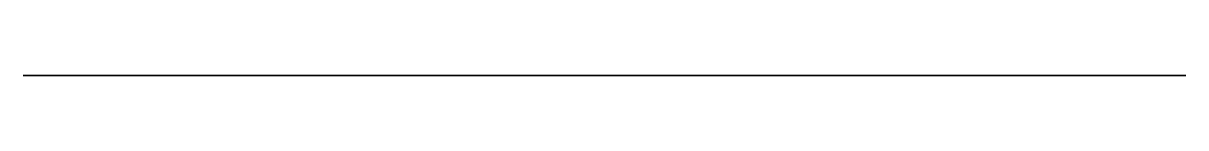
# Model space of a CAD drawing. Header units: millimetres. Extents: x 122.2 to 139.1, y 0 to 0.
import ezdxf

# ---------------------------------------------------------------- set-up
doc = ezdxf.new("R2010")
doc.units = ezdxf.units.MM
doc.layers.get('0').update_dxf_attribs({"color": 173, "true_color": 0x5858e1})

msp = doc.modelspace()

# ---------------------------------------------------------------- linework, layer by layer
at = {"color": 214, "true_color": 0xb11c95}
msp.add_polyline3d([(136.402, 0, -138.359), (136.638, 0, -138.446), (136.752, 0, -138.494), (136.863, 0, -138.547), (136.97, 0, -138.603), (137.071, 0, -138.663), (137.167, 0, -138.728), (137.212, 0, -138.763), (137.256, 0, -138.799), (137.298, 0, -138.836), (137.337, 0, -138.874), (137.375, 0, -138.914), (137.41, 0, -138.955), (137.444, 0, -138.998), (137.475, 0, -139.043), (137.503, 0, -139.089), (137.529, 0, -139.136), (137.552, 0, -139.186), (137.572, 0, -139.237), (137.59, 0, -139.29), (137.604, 0, -139.344), (137.616, 0, -139.401), (137.624, 0, -139.459), (137.629, 0, -139.519), (137.631, 0, -139.582), (137.631, 0, -147.935), (139.085, 0, -149.383), (139.085, 0, -212.565), (122.193, 0, -212.565), (122.193, 0, -109.646), (129.156, 0, -109.646), (129.156, 0, -111.801), (129.44, 0, -111.922), (129.717, 0, -112.055), (129.986, 0, -112.202), (130.247, 0, -112.361), (130.499, 0, -112.532), (130.742, 0, -112.714), (130.976, 0, -112.908), (131.2, 0, -113.113), (131.415, 0, -113.328), (131.618, 0, -113.553), (131.811, 0, -113.788), (131.993, 0, -114.033), (132.163, 0, -114.287), (132.32, 0, -114.549), (132.466, 0, -114.82), (132.598, 0, -115.099), (132.717, 0, -115.383), (132.822, 0, -115.672), (132.912, 0, -115.965), (132.987, 0, -116.261), (133.048, 0, -116.56), (133.094, 0, -116.86), (133.126, 0, -117.162), (133.143, 0, -117.466), (133.145, 0, -117.769), (133.133, 0, -118.073), (133.107, 0, -118.376), (133.065, 0, -118.678), (133.009, 0, -118.978), (132.939, 0, -119.276), (132.853, 0, -119.571), (132.753, 0, -119.863), (132.639, 0, -120.15), (132.511, 0, -120.429), (132.371, 0, -120.701), (132.218, 0, -120.966), (132.052, 0, -121.221), (131.875, 0, -121.469), (131.687, 0, -121.707), (131.487, 0, -121.936), (131.276, 0, -122.154), (131.055, 0, -122.363), (130.824, 0, -122.561), (130.584, 0, -122.748), (130.334, 0, -122.923), (130.075, 0, -123.087), (129.807, 0, -123.238), (129.531, 0, -123.376), (129.531, 0, -126.414), (129.553, 0, -128.31), (129.601, 0, -129.252), (129.689, 0, -130.181), (129.757, 0, -130.641), (129.847, 0, -131.097), (129.957, 0, -131.547), (130.088, 0, -131.99), (130.239, 0, -132.425), (130.409, 0, -132.853), (130.599, 0, -133.272), (130.809, 0, -133.681), (131.037, 0, -134.08), (131.283, 0, -134.468), (131.547, 0, -134.844), (131.829, 0, -135.208), (132.129, 0, -135.559), (132.445, 0, -135.895), (132.778, 0, -136.217), (133.127, 0, -136.524), (133.495, 0, -136.817), (133.878, 0, -137.093), (134.273, 0, -137.351), (134.68, 0, -137.591), (135.098, 0, -137.812), (135.525, 0, -138.014), (135.96, 0, -138.196)], close=True, dxfattribs=at)

doc.saveas('drawing.dxf')
